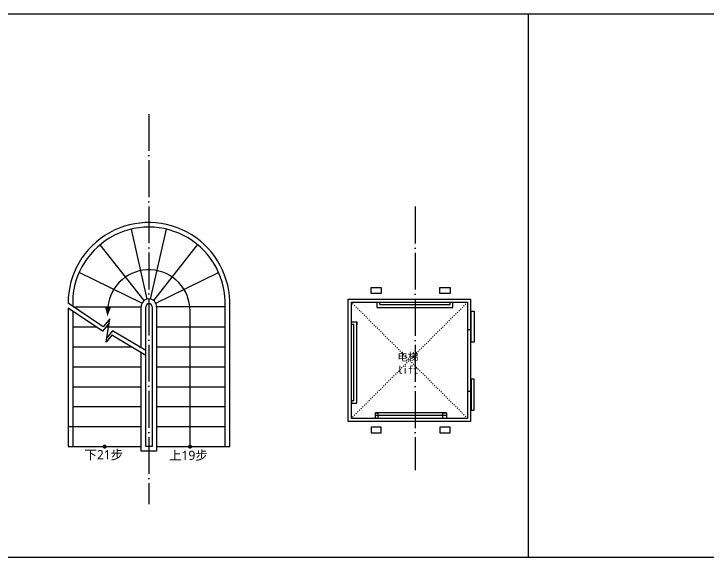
# Model space of a CAD drawing. Extents: x 185064 to 343242, y -369192 to -264966.
# Drawn here: x 197328 to 206351, y -362369 to -355304 of the extents above; entities that cross this region are included whole.
import ezdxf

# ---------------------------------------------------------------- set-up
doc = ezdxf.new("R2010")
doc.units = 0
doc.linetypes.add('ACAD_ISO03W100', pattern=[30, 12, -18])
doc.linetypes.add('ACAD_ISO04W100', pattern=[30, 24, -3, 0, -3])
doc.layers.add('0-墙体', color=255, linetype='Continuous', lineweight=30)
for name, color, linetype in [('A——墙体', 7, 'Continuous'), ('J----家具', 33, 'Continuous'), ('Z-轴线和文字', 86, 'Continuous')]:
    doc.layers.add(name, color=color, linetype=linetype)
doc.styles.add('NAME-2', font='swisse.ttf')

# ---------------------------------------------------------------- blocks, each defined once
blk = doc.blocks.new('A$C634B4411')
at = {"layer": '0-墙体', "color": 250, "linetype": 'ACAD_ISO04W100', "ltscale": 20}
blk.add_line((868.1, 3430.2), (868.1, 0), dxfattribs=at)
at = {"layer": 'A——墙体', "color": 8}
for p, q in [((1550, 1825.8), (1550, 1025.8)), ((1590, 1825.8), (1590, 1025.8))]:
    blk.add_line(p, q, dxfattribs=at)
at = {"layer": 'J----家具', "color": 8, "linetype": 'ACAD_ISO03W100'}
for p, q in [((1550, 675.8), (40, 2185.8)), ((1550, 2185.8), (40, 675.8))]:
    blk.add_line(p, q, dxfattribs=at)
at = {"layer": 'J----家具', "color": 8}
for p, q in [((375.7, 2115.8), (375.7, 2185.8)), ((410.2, 2155.8), (410.2, 2185.8)), ((1322.9, 2155.8), (1322.9, 2185.8)), ((1360.5, 2115.8), (1360.5, 2185.8)), ((1590, 1825.8), (1550, 1825.8)), ((1590, 1025.8), (1550, 1025.8))]:
    blk.add_line(p, q, dxfattribs=at)
for points in [[(296.2, 2375.8), (428.8, 2375.8), (428.8, 2301.2), (296.2, 2301.2)], [(1191, 2375.8), (1323.6, 2375.8), (1323.6, 2301.2), (1191, 2301.2)], [(1596.2, 2067.7), (1636.2, 2067.7), (1636.2, 1667.7), (1596.2, 1667.7)], [(1596.2, 783.9), (1636.2, 783.9), (1636.2, 1183.9), (1596.2, 1183.9)], [(385.9, 675.8), (355.2, 675.8), (355.2, 745.8), (385.9, 745.8)], [(1274.3, 675.8), (1230.6, 675.8), (1230.6, 745.8), (1274.3, 745.8)], [(296.2, 485.8), (428.8, 485.8), (428.8, 560.4), (296.2, 560.4)], [(1191, 485.8), (1323.6, 485.8), (1323.6, 560.4), (1191, 560.4)]]:
    blk.add_lwpolyline(points, close=True, dxfattribs=at)
for points in [[(1590, 1025.8), (1590, 635.8), (0, 635.8), (0, 2225.8), (1590, 2225.8), (1590, 1825.8)], [(1550, 1025.8), (1550, 675.8), (40, 675.8), (40, 2185.8), (1550, 2185.8), (1550, 1825.8)], [(375.7, 2115.8), (1360.5, 2115.8)], [(410.2, 2155.8), (1322.9, 2155.8)], [(70, 1896.7), (40, 1896.7), (40, 1930.9), (110, 1930.9), (110, 1896.7)], [(70, 905.1), (70, 1896.7)], [(110, 875), (110, 1930.9)], [(70, 905.1), (40, 905.1), (40, 875), (110, 875), (110, 905.1)], [(1274.3, 745.8), (355.2, 745.8)], [(1274.3, 713.1), (355.2, 713.1)]]:
    blk.add_lwpolyline(points, dxfattribs=at)
at = {"color": 8, "lineweight": -2, "insert": (638.3, 1256.2), "char_height": 100, "width": 9105.872, "attachment_point": 7}
blk.add_mtext('{\\fSimSun|b0|i0|c134|p2;\\P\\P电梯\\Plift}', dxfattribs=at)
blk = doc.blocks.new('A$C321858A8')
at = {"color": 8}
for p, q in [((1028.9, 2664.4), (824.1, 3575.1)), ((1073, 2664.4), (1277.7, 3575.1)), ((988.9, 2645.5), (418.1, 3373)), ((1113, 2645.5), (1683.8, 3373)), ((960.7, 2610.7), (144.7, 3011.4)), ((1141.1, 2610.7), (1957.1, 3011.4)), ((0.9, 2546.8), (0.9, 1006.4)), ((66.2, 2566.4), (950.4, 2566.4)), ((950.4, 2031.3), (950.4, 2566.4)), ((1010.4, 1006.4), (1010.4, 2566.4)), ((1091.4, 2566.4), (1091.4, 1006.4)), ((1151.4, 2566.4), (1151.4, 946.4)), ((2040.9, 2566.4), (1151.4, 2566.4)), ((2040.9, 1006.4), (2040.9, 2566.4)), ((2100.9, 1006.4), (2100.9, 2566.4)), ((60.9, 2506.9), (60.9, 1006.4)), ((0.9, 2306.4), (0.9, 746.4)), ((60.9, 2306.4), (362.3, 2306.4)), ((60.9, 2306.4), (60.9, 746.4)), ((495.4, 2306.4), (950.4, 2306.4)), ((950.4, 2031.3), (950.4, 2306.4)), ((1010.4, 746.4), (1010.4, 2306.4)), ((1091.4, 2306.4), (1091.4, 746.4)), ((1151.4, 2306.4), (2040.9, 2306.4)), ((1151.4, 2306.4), (1151.4, 686.4)), ((2040.9, 746.4), (2040.9, 2306.4)), ((2100.9, 746.4), (2100.9, 2306.4)), ((60.9, 2046.4), (820, 2046.4)), ((925, 2046.4), (950.4, 2046.4)), ((1151.4, 2046.4), (2040.9, 2046.4)), ((950.4, 946.4), (950.4, 1968.9)), ((950.4, 686.4), (950.4, 1968.9)), ((60.9, 1786.4), (950.4, 1786.4)), ((1151.4, 1786.4), (2040.9, 1786.4)), ((60.9, 1526.4), (950.4, 1526.4)), ((1151.4, 1526.4), (2040.9, 1526.4)), ((60.9, 1266.4), (950.4, 1266.4)), ((1151.4, 1266.4), (2040.9, 1266.4)), ((0.9, 1006.4), (950.4, 1006.4)), ((60.9, 1006.4), (950.4, 1006.4)), ((1151.4, 1006.4), (2040.9, 1006.4)), ((0.9, 746.4), (950.4, 746.4)), ((1091.4, 746.4), (1010.4, 746.4)), ((1151.4, 746.4), (2100.9, 746.4)), ((1151.4, 686.4), (950.4, 686.4))]:
    blk.add_line(p, q, dxfattribs=at)
for points, format in [([(1585.9, 746.4), (1585.9, 2511.9, 0.950236), (518.7, 2566.4, 0.950236)], "xyb"), ([(518.7, 2566.4, 80, 0, 0), (513, 2439.6, 0, 0, 0)], "xyseb"), ([(475.7, 746.4, 0, 0, 0), (475.7, 1903.6, 80, 0, 0), (475.7, 2046.4, 0, 0, 0)], "xyseb")]:
    blk.add_lwpolyline(points, format=format, dxfattribs=at)
for points in [[(1010.4, 1995.6), (576.7, 2253.2), (503.7, 2161.3), (544.6, 2410.7), (457, 2306.4), (0, 2610.5)], [(1010.4, 1933.3), (567.4, 2196.4), (494.4, 2104.4), (535.3, 2353.9), (447.7, 2249.6), (0.9, 2546.8)]]:
    blk.add_lwpolyline(points, dxfattribs=at)
at = {"color": 8, "const_width": 26.2}
for points in [[(488.8, 746.4, -1), (462.6, 746.4, -1)], [(1599, 746.4, -1), (1572.8, 746.4, -1)]]:
    blk.add_lwpolyline(points, format="xyb", close=True, dxfattribs=at)
at = {"color": 8}
for centre, radius, start, end in [((1050.9, 2610.5), 1050.9, 357.59633, 180), ((1050.9, 2610.4), 991, 357.45394, 182.33535), ((1050.9, 2566.4), 100.5, 0, 180), ((1050.9, 2566.4), 40.5, 0, 180)]:
    blk.add_arc(centre, radius, start, end, dxfattribs=at)
at = {"layer": '0-墙体', "color": 250, "linetype": 'ACAD_ISO04W100', "ltscale": 20}
blk.add_line((1048.5, 5072), (1048.5, 0), dxfattribs=at)
at = {"layer": 'Z-轴线和文字', "color": 8, "char_height": 120, "attachment_point": 1, "style": 'NAME-2'}
for s, insert in [('{\\fMicrosoft YaHei|b0|i0|c134|p34;下21步}', (211.8, 700.7)), ('{\\fMicrosoft YaHei|b0|i0|c134|p34;上19步}', (1311.7, 693.7))]:
    blk.add_mtext_dynamic_manual_height_columns(s, width=628.05, gutter_width=12.5, heights=[0], dxfattribs=dict(at, insert=insert))

msp = doc.modelspace()

# ---------------------------------------------------------------- linework, layer by layer
at = {"color": 8}
for p, q in [((185063.7, -355303.8), (261952.9, -355303.8)), ((204018.2, -362369.2), (204018.2, -355303.8)), ((185063.7, -362369.2), (217097.2, -362369.2))]:
    msp.add_line(p, q, dxfattribs=at)

# ---------------------------------------------------------------- block references
for name, p in [('A$C321858A8', (198031.9, -361678.7)), ('A$C634B4411', (201674.7, -361240.1))]:
    msp.add_blockref(name, p)

doc.saveas('drawing.dxf')
